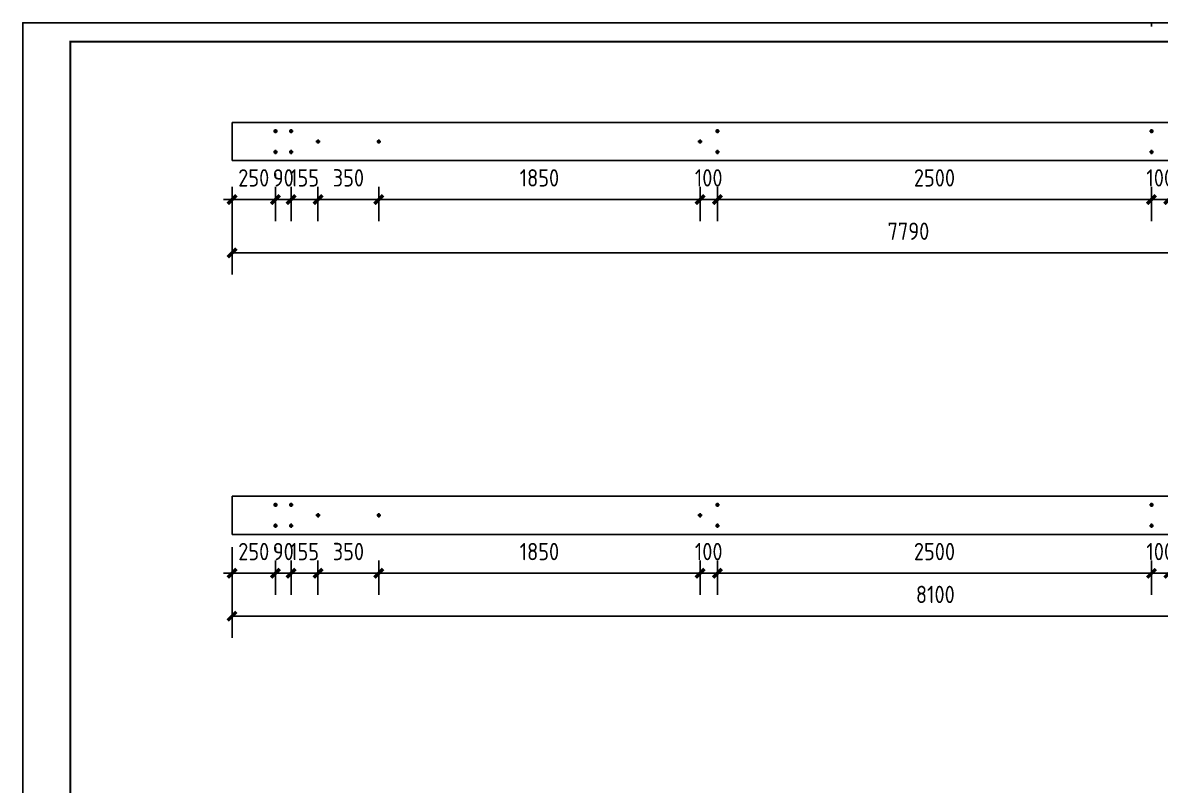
# Model space of a CAD drawing. Extents: x 21710 to 47713, y 97572 to 115964.
# Drawn here: x 21710 to 34810, y 107178 to 115964 of the extents above; entities that cross this region are included whole.
import ezdxf
from ezdxf.enums import TextEntityAlignment as Align

# ---------------------------------------------------------------- set-up
doc = ezdxf.new("R2010")
doc.units = 0
doc.header["$LTSCALE"] = 1000
doc.header["$MEASUREMENT"] = 0
doc.layers.add('PUB_TITLE', color=4, linetype='Continuous')
doc.styles.get("Standard").update_dxf_attribs({"font": 'gbenor.shx', "bigfont": 'gbcbig.shx'})
doc.dimstyles.get("Standard").update_dxf_attribs({"dimscale": 100, "dimtxt": 3.5, "dimasz": 1, "dimexe": 2.5, "dimexo": 3, "dimgap": 1.5, "dimtad": 1, "dimdec": 0, "dimzin": 0, "dimdsep": 46, "dimtxsty": 'Standard', "dimblk": 'ARCHTICK', "dimcen": 0.09, "dimadec": 0, "dimazin": 0, "dimtfac": 1, "dimtdec": 0, "dimtix": 1, "dimtmove": 2, "dimatfit": 3, "dimfxl": 1, "dimtolj": 1, "dimtzin": 0, "dimarcsym": 0})

# ---------------------------------------------------------------- blocks, each defined once
blk = doc.blocks.new('$titleblk$00000167')
blk.add_line((-594.5, 839), (-594.5, 841))
blk.add_lwpolyline([(-1189, 0), (0, 0), (0, 841), (-1189, 841)], close=True)
at = {"const_width": 1}
blk.add_lwpolyline([(-1164, 10), (-10, 10), (-10, 831), (-1164, 831)], close=True, dxfattribs=at)
at = {"flags": 4}
for tag, p in [('(扩展图名)', (-62.12, 184.1)), ('图名', (-62.12, 180.13)), ('日期', (-62.12, 172.03)), ('图号', (-62.12, 163.99)), ('比例', (-62.12, 156)), ('子项', (-59.56, 82.07)), ('工程名称', (-59.24, 70.19)), ('设计号', (-36.91, 28.62))]:
    blk.add_attdef(tag, text='', height=3.5, dxfattribs=at).set_placement(p, align=Align.CENTER)
for tag, p in [('设计人', (-64.84, 148.13)), ('负责人', (-64.71, 140.27)), ('主持人', (-64.73, 132.26)), ('校对人', (-64.28, 124.4)), ('审核人', (-63.96, 116.15)), ('审定人', (-64.16, 107.95)), ('所长', (-64.16, 99.76))]:
    blk.add_attdef(tag, p, '', height=3.5)
blk = doc.blocks.new('_ArchTick')
at = {"color": 0, "linetype": 'ByBlock', "const_width": 0.4}
blk.add_lwpolyline([(-0.5, -0.5), (0.5, 0.5)], dxfattribs=at)
blk = doc.blocks.new('*D325')
at = {"color": 0, "lineweight": -2}
for p, q in [((24120, 114075), (24120, 113677)), ((24620, 114075), (24620, 113677)), ((24120, 113927), (24020, 113927)), ((24120, 113927), (24620, 113927)), ((24620, 113927), (24720, 113927))]:
    blk.add_line(p, q, dxfattribs=at)
at = {"layer": 'Defpoints', "color": 0}
for p in [(24120, 114375), (24620, 114375), (24620, 113927)]:
    blk.add_point(p, dxfattribs=at)
at = {"color": 0, "lineweight": -2, "xscale": 100, "yscale": 100, "zscale": 100}
blk.add_blockref('_ArchTick', (24120, 113927), dxfattribs=at)
at = {"color": 0, "lineweight": -2, "xscale": 100, "yscale": 100, "zscale": 100, "rotation": 180}
blk.add_blockref('_ArchTick', (24620, 113927), dxfattribs=at)
at = {"color": 0, "insert": (24370, 114177), "char_height": 200, "attachment_point": 5}
blk.add_mtext('\\A1;250', dxfattribs=at)
blk = doc.blocks.new('*D326')
at = {"color": 0, "lineweight": -2}
for p, q in [((24620, 114227), (24620, 114177)), ((24800, 114075), (24800, 113677)), ((24620, 113927), (24520, 113927)), ((24620, 113927), (24800, 113927)), ((24800, 113927), (24900, 113927))]:
    blk.add_line(p, q, dxfattribs=at)
at = {"layer": 'Defpoints', "color": 0}
for p in [(24800, 114375), (24620, 113927), (24800, 113927)]:
    blk.add_point(p, dxfattribs=at)
at = {"color": 0, "lineweight": -2, "xscale": 100, "yscale": 100, "zscale": 100}
blk.add_blockref('_ArchTick', (24620, 113927), dxfattribs=at)
at = {"color": 0, "lineweight": -2, "xscale": 100, "yscale": 100, "zscale": 100, "rotation": 180}
blk.add_blockref('_ArchTick', (24800, 113927), dxfattribs=at)
at = {"color": 0, "insert": (24710, 114177), "char_height": 200, "attachment_point": 5}
blk.add_mtext('\\A1;90', dxfattribs=at)
blk = doc.blocks.new('*D327')
at = {"color": 0, "lineweight": -2}
for p, q in [((24800, 114075), (24800, 113677)), ((25110, 114075), (25110, 113677)), ((24800, 113927), (24700, 113927)), ((24800, 113927), (25110, 113927)), ((25110, 113927), (25210, 113927))]:
    blk.add_line(p, q, dxfattribs=at)
at = {"layer": 'Defpoints', "color": 0}
for p in [(24800, 114375), (25110, 114375), (25110, 113927)]:
    blk.add_point(p, dxfattribs=at)
at = {"color": 0, "lineweight": -2, "xscale": 100, "yscale": 100, "zscale": 100}
blk.add_blockref('_ArchTick', (24800, 113927), dxfattribs=at)
at = {"color": 0, "lineweight": -2, "xscale": 100, "yscale": 100, "zscale": 100, "rotation": 180}
blk.add_blockref('_ArchTick', (25110, 113927), dxfattribs=at)
at = {"color": 0, "insert": (24955, 114177), "char_height": 200, "attachment_point": 5}
blk.add_mtext('\\A1;155', dxfattribs=at)
blk = doc.blocks.new('*D328')
at = {"color": 0, "lineweight": -2}
for p, q in [((25110, 114075), (25110, 113677)), ((25810, 114075), (25810, 113677)), ((25110, 113927), (25810, 113927))]:
    blk.add_line(p, q, dxfattribs=at)
at = {"layer": 'Defpoints', "color": 0}
for p in [(25110, 114375), (25810, 114375), (25810, 113927)]:
    blk.add_point(p, dxfattribs=at)
at = {"color": 0, "lineweight": -2, "xscale": 100, "yscale": 100, "zscale": 100, "rotation": 180}
blk.add_blockref('_ArchTick', (25110, 113927), dxfattribs=at)
at = {"color": 0, "lineweight": -2, "xscale": 100, "yscale": 100, "zscale": 100}
blk.add_blockref('_ArchTick', (25810, 113927), dxfattribs=at)
at = {"color": 0, "insert": (25460, 114177), "char_height": 200, "attachment_point": 5}
blk.add_mtext('\\A1;350', dxfattribs=at)
blk = doc.blocks.new('*D329')
at = {"color": 0, "lineweight": -2}
for p, q in [((25810, 114075), (25810, 113677)), ((29510, 114075), (29510, 113677)), ((25810, 113927), (29510, 113927))]:
    blk.add_line(p, q, dxfattribs=at)
at = {"layer": 'Defpoints', "color": 0}
for p in [(25810, 114375), (29510, 114375), (29510, 113927)]:
    blk.add_point(p, dxfattribs=at)
at = {"color": 0, "lineweight": -2, "xscale": 100, "yscale": 100, "zscale": 100, "rotation": 180}
blk.add_blockref('_ArchTick', (25810, 113927), dxfattribs=at)
at = {"color": 0, "lineweight": -2, "xscale": 100, "yscale": 100, "zscale": 100}
blk.add_blockref('_ArchTick', (29510, 113927), dxfattribs=at)
at = {"color": 0, "insert": (27660, 114177), "char_height": 200, "attachment_point": 5}
blk.add_mtext('\\A1;1850', dxfattribs=at)
blk = doc.blocks.new('*D330')
at = {"color": 0, "lineweight": -2}
for p, q in [((29510, 114075), (29510, 113677)), ((29710, 114075), (29710, 113677)), ((29510, 113927), (29410, 113927)), ((29510, 113927), (29710, 113927)), ((29710, 113927), (29810, 113927))]:
    blk.add_line(p, q, dxfattribs=at)
at = {"layer": 'Defpoints', "color": 0}
for p in [(29510, 114375), (29710, 114375), (29710, 113927)]:
    blk.add_point(p, dxfattribs=at)
at = {"color": 0, "lineweight": -2, "xscale": 100, "yscale": 100, "zscale": 100}
blk.add_blockref('_ArchTick', (29510, 113927), dxfattribs=at)
at = {"color": 0, "lineweight": -2, "xscale": 100, "yscale": 100, "zscale": 100, "rotation": 180}
blk.add_blockref('_ArchTick', (29710, 113927), dxfattribs=at)
at = {"color": 0, "insert": (29610, 114177), "char_height": 200, "attachment_point": 5}
blk.add_mtext('\\A1;100', dxfattribs=at)
blk = doc.blocks.new('*D331')
at = {"color": 0, "lineweight": -2}
for p, q in [((29710, 114075), (29710, 113677)), ((34710, 114075), (34710, 113677)), ((29710, 113927), (34710, 113927))]:
    blk.add_line(p, q, dxfattribs=at)
at = {"layer": 'Defpoints', "color": 0}
for p in [(29710, 114375), (34710, 114375), (34710, 113927)]:
    blk.add_point(p, dxfattribs=at)
at = {"color": 0, "lineweight": -2, "xscale": 100, "yscale": 100, "zscale": 100, "rotation": 180}
blk.add_blockref('_ArchTick', (29710, 113927), dxfattribs=at)
at = {"color": 0, "lineweight": -2, "xscale": 100, "yscale": 100, "zscale": 100}
blk.add_blockref('_ArchTick', (34710, 113927), dxfattribs=at)
at = {"color": 0, "insert": (32210, 114177), "char_height": 200, "attachment_point": 5}
blk.add_mtext('\\A1;2500', dxfattribs=at)
blk = doc.blocks.new('*D332')
at = {"color": 0, "lineweight": -2}
for p, q in [((34710, 114075), (34710, 113677)), ((34910, 114075), (34910, 113677)), ((34710, 113927), (34610, 113927)), ((34710, 113927), (34910, 113927)), ((34910, 113927), (35010, 113927))]:
    blk.add_line(p, q, dxfattribs=at)
at = {"layer": 'Defpoints', "color": 0}
for p in [(34710, 114375), (34910, 114375), (34910, 113927)]:
    blk.add_point(p, dxfattribs=at)
at = {"color": 0, "lineweight": -2, "xscale": 100, "yscale": 100, "zscale": 100}
blk.add_blockref('_ArchTick', (34710, 113927), dxfattribs=at)
at = {"color": 0, "lineweight": -2, "xscale": 100, "yscale": 100, "zscale": 100, "rotation": 180}
blk.add_blockref('_ArchTick', (34910, 113927), dxfattribs=at)
at = {"color": 0, "insert": (34810, 114177), "char_height": 200, "attachment_point": 5}
blk.add_mtext('\\A1;100', dxfattribs=at)
blk = doc.blocks.new('*D401')
at = {"color": 0, "lineweight": -2}
for p, q in [((24120, 114075), (24120, 113062)), ((39700, 114075), (39700, 113062)), ((24120, 113312), (39700, 113312))]:
    blk.add_line(p, q, dxfattribs=at)
at = {"layer": 'Defpoints', "color": 0}
for p in [(24120, 114375), (39700, 114375), (39700, 113312)]:
    blk.add_point(p, dxfattribs=at)
at = {"color": 0, "lineweight": -2, "xscale": 100, "yscale": 100, "zscale": 100, "rotation": 180}
blk.add_blockref('_ArchTick', (24120, 113312), dxfattribs=at)
at = {"color": 0, "lineweight": -2, "xscale": 100, "yscale": 100, "zscale": 100}
blk.add_blockref('_ArchTick', (39700, 113312), dxfattribs=at)
at = {"color": 0, "insert": (31910, 113562), "char_height": 200, "attachment_point": 5}
blk.add_mtext('\\A1;7790', dxfattribs=at)
blk = doc.blocks.new('*D407')
at = {"color": 0, "lineweight": -2}
for p, q in [((24120, 109769), (24120, 109371)), ((24620, 109769), (24620, 109371)), ((24120, 109621), (24020, 109621)), ((24120, 109621), (24620, 109621)), ((24620, 109621), (24720, 109621))]:
    blk.add_line(p, q, dxfattribs=at)
at = {"layer": 'Defpoints', "color": 0}
for p in [(24120, 110069), (24620, 110069), (24620, 109621)]:
    blk.add_point(p, dxfattribs=at)
at = {"color": 0, "lineweight": -2, "xscale": 100, "yscale": 100, "zscale": 100}
blk.add_blockref('_ArchTick', (24120, 109621), dxfattribs=at)
at = {"color": 0, "lineweight": -2, "xscale": 100, "yscale": 100, "zscale": 100, "rotation": 180}
blk.add_blockref('_ArchTick', (24620, 109621), dxfattribs=at)
at = {"color": 0, "insert": (24370, 109871), "char_height": 200, "attachment_point": 5}
blk.add_mtext('\\A1;250', dxfattribs=at)
blk = doc.blocks.new('*D408')
at = {"color": 0, "lineweight": -2}
for p, q in [((24620, 109921), (24620, 109871)), ((24800, 109769), (24800, 109371)), ((24620, 109621), (24520, 109621)), ((24620, 109621), (24800, 109621)), ((24800, 109621), (24900, 109621))]:
    blk.add_line(p, q, dxfattribs=at)
at = {"layer": 'Defpoints', "color": 0}
for p in [(24800, 110069), (24620, 109621), (24800, 109621)]:
    blk.add_point(p, dxfattribs=at)
at = {"color": 0, "lineweight": -2, "xscale": 100, "yscale": 100, "zscale": 100}
blk.add_blockref('_ArchTick', (24620, 109621), dxfattribs=at)
at = {"color": 0, "lineweight": -2, "xscale": 100, "yscale": 100, "zscale": 100, "rotation": 180}
blk.add_blockref('_ArchTick', (24800, 109621), dxfattribs=at)
at = {"color": 0, "insert": (24710, 109871), "char_height": 200, "attachment_point": 5}
blk.add_mtext('\\A1;90', dxfattribs=at)
blk = doc.blocks.new('*D409')
at = {"color": 0, "lineweight": -2}
for p, q in [((24800, 109769), (24800, 109371)), ((25110, 109769), (25110, 109371)), ((24800, 109621), (24700, 109621)), ((24800, 109621), (25110, 109621)), ((25110, 109621), (25210, 109621))]:
    blk.add_line(p, q, dxfattribs=at)
at = {"layer": 'Defpoints', "color": 0}
for p in [(24800, 110069), (25110, 110069), (25110, 109621)]:
    blk.add_point(p, dxfattribs=at)
at = {"color": 0, "lineweight": -2, "xscale": 100, "yscale": 100, "zscale": 100}
blk.add_blockref('_ArchTick', (24800, 109621), dxfattribs=at)
at = {"color": 0, "lineweight": -2, "xscale": 100, "yscale": 100, "zscale": 100, "rotation": 180}
blk.add_blockref('_ArchTick', (25110, 109621), dxfattribs=at)
at = {"color": 0, "insert": (24955, 109871), "char_height": 200, "attachment_point": 5}
blk.add_mtext('\\A1;155', dxfattribs=at)
blk = doc.blocks.new('*D410')
at = {"color": 0, "lineweight": -2}
for p, q in [((25110, 109769), (25110, 109371)), ((25810, 109769), (25810, 109371)), ((25110, 109621), (25810, 109621))]:
    blk.add_line(p, q, dxfattribs=at)
at = {"layer": 'Defpoints', "color": 0}
for p in [(25110, 110069), (25810, 110069), (25810, 109621)]:
    blk.add_point(p, dxfattribs=at)
at = {"color": 0, "lineweight": -2, "xscale": 100, "yscale": 100, "zscale": 100, "rotation": 180}
blk.add_blockref('_ArchTick', (25110, 109621), dxfattribs=at)
at = {"color": 0, "lineweight": -2, "xscale": 100, "yscale": 100, "zscale": 100}
blk.add_blockref('_ArchTick', (25810, 109621), dxfattribs=at)
at = {"color": 0, "insert": (25460, 109871), "char_height": 200, "attachment_point": 5}
blk.add_mtext('\\A1;350', dxfattribs=at)
blk = doc.blocks.new('*D404')
at = {"color": 0, "lineweight": -2}
for p, q in [((25810, 109769), (25810, 109371)), ((29510, 109769), (29510, 109371)), ((25810, 109621), (29510, 109621))]:
    blk.add_line(p, q, dxfattribs=at)
at = {"layer": 'Defpoints', "color": 0}
for p in [(25810, 110069), (29510, 110069), (29510, 109621)]:
    blk.add_point(p, dxfattribs=at)
at = {"color": 0, "lineweight": -2, "xscale": 100, "yscale": 100, "zscale": 100, "rotation": 180}
blk.add_blockref('_ArchTick', (25810, 109621), dxfattribs=at)
at = {"color": 0, "lineweight": -2, "xscale": 100, "yscale": 100, "zscale": 100}
blk.add_blockref('_ArchTick', (29510, 109621), dxfattribs=at)
at = {"color": 0, "insert": (27660, 109871), "char_height": 200, "attachment_point": 5}
blk.add_mtext('\\A1;1850', dxfattribs=at)
blk = doc.blocks.new('*D411')
at = {"color": 0, "lineweight": -2}
for p, q in [((29510, 109769), (29510, 109371)), ((29710, 109769), (29710, 109371)), ((29510, 109621), (29410, 109621)), ((29510, 109621), (29710, 109621)), ((29710, 109621), (29810, 109621))]:
    blk.add_line(p, q, dxfattribs=at)
at = {"layer": 'Defpoints', "color": 0}
for p in [(29510, 110069), (29710, 110069), (29710, 109621)]:
    blk.add_point(p, dxfattribs=at)
at = {"color": 0, "lineweight": -2, "xscale": 100, "yscale": 100, "zscale": 100}
blk.add_blockref('_ArchTick', (29510, 109621), dxfattribs=at)
at = {"color": 0, "lineweight": -2, "xscale": 100, "yscale": 100, "zscale": 100, "rotation": 180}
blk.add_blockref('_ArchTick', (29710, 109621), dxfattribs=at)
at = {"color": 0, "insert": (29610, 109871), "char_height": 200, "attachment_point": 5}
blk.add_mtext('\\A1;100', dxfattribs=at)
blk = doc.blocks.new('*D412')
at = {"color": 0, "lineweight": -2}
for p, q in [((29710, 109769), (29710, 109371)), ((34710, 109769), (34710, 109371)), ((29710, 109621), (34710, 109621))]:
    blk.add_line(p, q, dxfattribs=at)
at = {"layer": 'Defpoints', "color": 0}
for p in [(29710, 110069), (34710, 110069), (34710, 109621)]:
    blk.add_point(p, dxfattribs=at)
at = {"color": 0, "lineweight": -2, "xscale": 100, "yscale": 100, "zscale": 100, "rotation": 180}
blk.add_blockref('_ArchTick', (29710, 109621), dxfattribs=at)
at = {"color": 0, "lineweight": -2, "xscale": 100, "yscale": 100, "zscale": 100}
blk.add_blockref('_ArchTick', (34710, 109621), dxfattribs=at)
at = {"color": 0, "insert": (32210, 109871), "char_height": 200, "attachment_point": 5}
blk.add_mtext('\\A1;2500', dxfattribs=at)
blk = doc.blocks.new('*D413')
at = {"color": 0, "lineweight": -2}
for p, q in [((34710, 109769), (34710, 109371)), ((34910, 109769), (34910, 109371)), ((34710, 109621), (34610, 109621)), ((34710, 109621), (34910, 109621)), ((34910, 109621), (35010, 109621))]:
    blk.add_line(p, q, dxfattribs=at)
at = {"layer": 'Defpoints', "color": 0}
for p in [(34710, 110069), (34910, 110069), (34910, 109621)]:
    blk.add_point(p, dxfattribs=at)
at = {"color": 0, "lineweight": -2, "xscale": 100, "yscale": 100, "zscale": 100}
blk.add_blockref('_ArchTick', (34710, 109621), dxfattribs=at)
at = {"color": 0, "lineweight": -2, "xscale": 100, "yscale": 100, "zscale": 100, "rotation": 180}
blk.add_blockref('_ArchTick', (34910, 109621), dxfattribs=at)
at = {"color": 0, "insert": (34810, 109871), "char_height": 200, "attachment_point": 5}
blk.add_mtext('\\A1;100', dxfattribs=at)
blk = doc.blocks.new('*D424')
at = {"color": 0, "lineweight": -2}
for p, q in [((24120, 109923), (24120, 108877)), ((40320, 109989), (40320, 108877)), ((24120, 109127), (40320, 109127))]:
    blk.add_line(p, q, dxfattribs=at)
at = {"layer": 'Defpoints', "color": 0}
for p in [(24120, 110223), (40320, 110289), (40320, 109127)]:
    blk.add_point(p, dxfattribs=at)
at = {"color": 0, "lineweight": -2, "xscale": 100, "yscale": 100, "zscale": 100, "rotation": 180}
blk.add_blockref('_ArchTick', (24120, 109127), dxfattribs=at)
at = {"color": 0, "lineweight": -2, "xscale": 100, "yscale": 100, "zscale": 100}
blk.add_blockref('_ArchTick', (40320, 109127), dxfattribs=at)
at = {"color": 0, "insert": (32220, 109377), "char_height": 200, "attachment_point": 5}
blk.add_mtext('\\A1;8100', dxfattribs=at)

msp = doc.modelspace()

# ---------------------------------------------------------------- hatches: boundary and pattern name
h = msp.add_hatch()
h.set_pattern_fill('ANSI31', color=256, scale=0.5, style=0)
h.set_pattern_definition([(45, (0, 240), (-0.5612660076, 0.5612660076), [])])
h.paths.add_polyline_path([(24620.4, 114729.2, 0.4142136), (24606.4, 114715.2), (24620.4, 114715.2)])
h.paths.add_polyline_path([(24620.4, 114715.2), (24606.4, 114715.2, 0.4142136), (24620.4, 114701.2)])
h.paths.add_polyline_path([(24634.4, 114715.2), (24620.4, 114715.2), (24620.4, 114701.2, 0.4142136)])
h.paths.add_polyline_path([(24620.4, 114729.2), (24620.4, 114715.2), (24634.4, 114715.2, 0.4142136)])
h = msp.add_hatch()
h.set_pattern_fill('ANSI31', color=256, scale=0.5, style=0)
h.set_pattern_definition([(45, (180, 240), (-0.5612660076, 0.5612660076), [])])
h.paths.add_polyline_path([(24800.4, 114729.2, 0.4142136), (24786.4, 114715.2), (24800.4, 114715.2)])
h.paths.add_polyline_path([(24800.4, 114715.2), (24786.4, 114715.2, 0.4142136), (24800.4, 114701.2)])
h.paths.add_polyline_path([(24814.4, 114715.2), (24800.4, 114715.2), (24800.4, 114701.2, 0.4142136)])
h.paths.add_polyline_path([(24800.4, 114729.2), (24800.4, 114715.2), (24814.4, 114715.2, 0.4142136)])
h = msp.add_hatch()
h.set_pattern_fill('ANSI31', color=256, scale=0.5, style=0)
h.set_pattern_definition([(45, (5090, 240), (-0.5612660076, 0.5612660076), [])])
h.paths.add_polyline_path([(29710.4, 114729.2, 0.4142136), (29696.4, 114715.2), (29710.4, 114715.2)])
h.paths.add_polyline_path([(29710.4, 114715.2), (29696.4, 114715.2, 0.4142136), (29710.4, 114701.2)])
h.paths.add_polyline_path([(29724.4, 114715.2), (29710.4, 114715.2), (29710.4, 114701.2, 0.4142136)])
h.paths.add_polyline_path([(29710.4, 114729.2), (29710.4, 114715.2), (29724.4, 114715.2, 0.4142136)])
h = msp.add_hatch()
h.set_pattern_fill('ANSI31', color=256, scale=0.5, style=0)
h.set_pattern_definition([(45, (10090, 240), (-0.5612660076, 0.5612660076), [])])
h.paths.add_polyline_path([(34710.4, 114729.2, 0.4142136), (34696.4, 114715.2), (34710.4, 114715.2)])
h.paths.add_polyline_path([(34710.4, 114715.2), (34696.4, 114715.2, 0.4142136), (34710.4, 114701.2)])
h.paths.add_polyline_path([(34724.4, 114715.2), (34710.4, 114715.2), (34710.4, 114701.2, 0.4142136)])
h.paths.add_polyline_path([(34710.4, 114729.2), (34710.4, 114715.2), (34724.4, 114715.2, 0.4142136)])
h = msp.add_hatch()
h.set_pattern_fill('ANSI31', color=256, scale=0.5, style=0)
h.set_pattern_definition([(45, (490, 120), (-0.5612660076, 0.5612660076), [])])
h.paths.add_polyline_path([(25110.4, 114609.2, 0.4142136), (25096.4, 114595.2), (25110.4, 114595.2)])
h.paths.add_polyline_path([(25110.4, 114595.2), (25096.4, 114595.2, 0.4142136), (25110.4, 114581.2)])
h.paths.add_polyline_path([(25124.4, 114595.2), (25110.4, 114595.2), (25110.4, 114581.2, 0.4142136)])
h.paths.add_polyline_path([(25110.4, 114609.2), (25110.4, 114595.2), (25124.4, 114595.2, 0.4142136)])
h = msp.add_hatch()
h.set_pattern_fill('ANSI31', color=256, scale=0.5, style=0)
h.set_pattern_definition([(45, (1190, 120), (-0.5612660076, 0.5612660076), [])])
h.paths.add_polyline_path([(25810.4, 114609.2, 0.4142136), (25796.4, 114595.2), (25810.4, 114595.2)])
h.paths.add_polyline_path([(25810.4, 114595.2), (25796.4, 114595.2, 0.4142136), (25810.4, 114581.2)])
h.paths.add_polyline_path([(25824.4, 114595.2), (25810.4, 114595.2), (25810.4, 114581.2, 0.4142136)])
h.paths.add_polyline_path([(25810.4, 114609.2), (25810.4, 114595.2), (25824.4, 114595.2, 0.4142136)])
h = msp.add_hatch()
h.set_pattern_fill('ANSI31', color=256, scale=0.5, style=0)
h.set_pattern_definition([(45, (4890, 120), (-0.5612660076, 0.5612660076), [])])
h.paths.add_polyline_path([(29510.4, 114609.2, 0.4142136), (29496.4, 114595.2), (29510.4, 114595.2)])
h.paths.add_polyline_path([(29510.4, 114595.2), (29496.4, 114595.2, 0.4142136), (29510.4, 114581.2)])
h.paths.add_polyline_path([(29524.4, 114595.2), (29510.4, 114595.2), (29510.4, 114581.2, 0.4142136)])
h.paths.add_polyline_path([(29510.4, 114609.2), (29510.4, 114595.2), (29524.4, 114595.2, 0.4142136)])
h = msp.add_hatch()
h.set_pattern_fill('ANSI31', color=256, scale=0.5, style=0)
h.set_pattern_definition([(45, (0, 0), (-0.5612660076, 0.5612660076), [])])
h.paths.add_polyline_path([(24620.4, 114489.2, 0.4142136), (24606.4, 114475.2), (24620.4, 114475.2)])
h.paths.add_polyline_path([(24620.4, 114475.2), (24606.4, 114475.2, 0.4142136), (24620.4, 114461.2)])
h.paths.add_polyline_path([(24634.4, 114475.2), (24620.4, 114475.2), (24620.4, 114461.2, 0.4142136)])
h.paths.add_polyline_path([(24620.4, 114489.2), (24620.4, 114475.2), (24634.4, 114475.2, 0.4142136)])
h = msp.add_hatch()
h.set_pattern_fill('ANSI31', color=256, scale=0.5, style=0)
h.set_pattern_definition([(45, (180, 0), (-0.5612660076, 0.5612660076), [])])
h.paths.add_polyline_path([(24800.4, 114489.2, 0.4142136), (24786.4, 114475.2), (24800.4, 114475.2)])
h.paths.add_polyline_path([(24800.4, 114475.2), (24786.4, 114475.2, 0.4142136), (24800.4, 114461.2)])
h.paths.add_polyline_path([(24814.4, 114475.2), (24800.4, 114475.2), (24800.4, 114461.2, 0.4142136)])
h.paths.add_polyline_path([(24800.4, 114489.2), (24800.4, 114475.2), (24814.4, 114475.2, 0.4142136)])
h = msp.add_hatch()
h.set_pattern_fill('ANSI31', color=256, scale=0.5, style=0)
h.set_pattern_definition([(45, (5090, 0), (-0.5612660076, 0.5612660076), [])])
h.paths.add_polyline_path([(29710.4, 114489.2, 0.4142136), (29696.4, 114475.2), (29710.4, 114475.2)])
h.paths.add_polyline_path([(29710.4, 114475.2), (29696.4, 114475.2, 0.4142136), (29710.4, 114461.2)])
h.paths.add_polyline_path([(29724.4, 114475.2), (29710.4, 114475.2), (29710.4, 114461.2, 0.4142136)])
h.paths.add_polyline_path([(29710.4, 114489.2), (29710.4, 114475.2), (29724.4, 114475.2, 0.4142136)])
h = msp.add_hatch()
h.set_pattern_fill('ANSI31', color=256, scale=0.5, style=0)
h.set_pattern_definition([(45, (10090, 0), (-0.5612660076, 0.5612660076), [])])
h.paths.add_polyline_path([(34710.4, 114489.2, 0.4142136), (34696.4, 114475.2), (34710.4, 114475.2)])
h.paths.add_polyline_path([(34710.4, 114475.2), (34696.4, 114475.2, 0.4142136), (34710.4, 114461.2)])
h.paths.add_polyline_path([(34724.4, 114475.2), (34710.4, 114475.2), (34710.4, 114461.2, 0.4142136)])
h.paths.add_polyline_path([(34710.4, 114489.2), (34710.4, 114475.2), (34724.4, 114475.2, 0.4142136)])
h = msp.add_hatch()
h.set_pattern_fill('ANSI31', color=256, scale=0.5, style=0)
h.set_pattern_definition([(45, (0, -4066.0317), (-0.5612660076, 0.5612660076), [])])
h.paths.add_polyline_path([(24620.4, 110423.2, 0.4142136), (24606.4, 110409.2), (24620.4, 110409.2)])
h.paths.add_polyline_path([(24620.4, 110409.2), (24606.4, 110409.2, 0.4142136), (24620.4, 110395.2)])
h.paths.add_polyline_path([(24634.4, 110409.2), (24620.4, 110409.2), (24620.4, 110395.2, 0.4142136)])
h.paths.add_polyline_path([(24620.4, 110423.2), (24620.4, 110409.2), (24634.4, 110409.2, 0.4142136)])
h = msp.add_hatch()
h.set_pattern_fill('ANSI31', color=256, scale=0.5, style=0)
h.set_pattern_definition([(45, (180, -4066.0317), (-0.5612660076, 0.5612660076), [])])
h.paths.add_polyline_path([(24800.4, 110423.2, 0.4142136), (24786.4, 110409.2), (24800.4, 110409.2)])
h.paths.add_polyline_path([(24800.4, 110409.2), (24786.4, 110409.2, 0.4142136), (24800.4, 110395.2)])
h.paths.add_polyline_path([(24814.4, 110409.2), (24800.4, 110409.2), (24800.4, 110395.2, 0.4142136)])
h.paths.add_polyline_path([(24800.4, 110423.2), (24800.4, 110409.2), (24814.4, 110409.2, 0.4142136)])
h = msp.add_hatch()
h.set_pattern_fill('ANSI31', color=256, scale=0.5, style=0)
h.set_pattern_definition([(45, (5090, -4066.0317), (-0.5612660076, 0.5612660076), [])])
h.paths.add_polyline_path([(29710.4, 110423.2, 0.4142136), (29696.4, 110409.2), (29710.4, 110409.2)])
h.paths.add_polyline_path([(29710.4, 110409.2), (29696.4, 110409.2, 0.4142136), (29710.4, 110395.2)])
h.paths.add_polyline_path([(29724.4, 110409.2), (29710.4, 110409.2), (29710.4, 110395.2, 0.4142136)])
h.paths.add_polyline_path([(29710.4, 110423.2), (29710.4, 110409.2), (29724.4, 110409.2, 0.4142136)])
h = msp.add_hatch()
h.set_pattern_fill('ANSI31', color=256, scale=0.5, style=0)
h.set_pattern_definition([(45, (10090, -4066.0317), (-0.5612660076, 0.5612660076), [])])
h.paths.add_polyline_path([(34710.4, 110423.2, 0.4142136), (34696.4, 110409.2), (34710.4, 110409.2)])
h.paths.add_polyline_path([(34710.4, 110409.2), (34696.4, 110409.2, 0.4142136), (34710.4, 110395.2)])
h.paths.add_polyline_path([(34724.4, 110409.2), (34710.4, 110409.2), (34710.4, 110395.2, 0.4142136)])
h.paths.add_polyline_path([(34710.4, 110423.2), (34710.4, 110409.2), (34724.4, 110409.2, 0.4142136)])
h = msp.add_hatch()
h.set_pattern_fill('ANSI31', color=256, scale=0.5, style=0)
h.set_pattern_definition([(45, (0, -4306.0317), (-0.5612660076, 0.5612660076), [])])
h.paths.add_polyline_path([(24620.4, 110183.2, 0.4142136), (24606.4, 110169.2), (24620.4, 110169.2)])
h.paths.add_polyline_path([(24620.4, 110169.2), (24606.4, 110169.2, 0.4142136), (24620.4, 110155.2)])
h.paths.add_polyline_path([(24634.4, 110169.2), (24620.4, 110169.2), (24620.4, 110155.2, 0.4142136)])
h.paths.add_polyline_path([(24620.4, 110183.2), (24620.4, 110169.2), (24634.4, 110169.2, 0.4142136)])
h = msp.add_hatch()
h.set_pattern_fill('ANSI31', color=256, scale=0.5, style=0)
h.set_pattern_definition([(45, (180, -4306.0317), (-0.5612660076, 0.5612660076), [])])
h.paths.add_polyline_path([(24800.4, 110183.2, 0.4142136), (24786.4, 110169.2), (24800.4, 110169.2)])
h.paths.add_polyline_path([(24800.4, 110169.2), (24786.4, 110169.2, 0.4142136), (24800.4, 110155.2)])
h.paths.add_polyline_path([(24814.4, 110169.2), (24800.4, 110169.2), (24800.4, 110155.2, 0.4142136)])
h.paths.add_polyline_path([(24800.4, 110183.2), (24800.4, 110169.2), (24814.4, 110169.2, 0.4142136)])
h = msp.add_hatch()
h.set_pattern_fill('ANSI31', color=256, scale=0.5, style=0)
h.set_pattern_definition([(45, (490, -4186.0317), (-0.5612660076, 0.5612660076), [])])
h.paths.add_polyline_path([(25110.4, 110303.2, 0.4142136), (25096.4, 110289.2), (25110.4, 110289.2)])
h.paths.add_polyline_path([(25110.4, 110289.2), (25096.4, 110289.2, 0.4142136), (25110.4, 110275.2)])
h.paths.add_polyline_path([(25124.4, 110289.2), (25110.4, 110289.2), (25110.4, 110275.2, 0.4142136)])
h.paths.add_polyline_path([(25110.4, 110303.2), (25110.4, 110289.2), (25124.4, 110289.2, 0.4142136)])
h = msp.add_hatch()
h.set_pattern_fill('ANSI31', color=256, scale=0.5, style=0)
h.set_pattern_definition([(45, (1190, -4186.0317), (-0.5612660076, 0.5612660076), [])])
h.paths.add_polyline_path([(25810.4, 110303.2, 0.4142136), (25796.4, 110289.2), (25810.4, 110289.2)])
h.paths.add_polyline_path([(25810.4, 110289.2), (25796.4, 110289.2, 0.4142136), (25810.4, 110275.2)])
h.paths.add_polyline_path([(25824.4, 110289.2), (25810.4, 110289.2), (25810.4, 110275.2, 0.4142136)])
h.paths.add_polyline_path([(25810.4, 110303.2), (25810.4, 110289.2), (25824.4, 110289.2, 0.4142136)])
h = msp.add_hatch()
h.set_pattern_fill('ANSI31', color=256, scale=0.5, style=0)
h.set_pattern_definition([(45, (4890, -4186.0317), (-0.5612660076, 0.5612660076), [])])
h.paths.add_polyline_path([(29510.4, 110303.2, 0.4142136), (29496.4, 110289.2), (29510.4, 110289.2)])
h.paths.add_polyline_path([(29510.4, 110289.2), (29496.4, 110289.2, 0.4142136), (29510.4, 110275.2)])
h.paths.add_polyline_path([(29524.4, 110289.2), (29510.4, 110289.2), (29510.4, 110275.2, 0.4142136)])
h.paths.add_polyline_path([(29510.4, 110303.2), (29510.4, 110289.2), (29524.4, 110289.2, 0.4142136)])
h = msp.add_hatch()
h.set_pattern_fill('ANSI31', color=256, scale=0.5, style=0)
h.set_pattern_definition([(45, (5090, -4306.0317), (-0.5612660076, 0.5612660076), [])])
h.paths.add_polyline_path([(29710.4, 110183.2, 0.4142136), (29696.4, 110169.2), (29710.4, 110169.2)])
h.paths.add_polyline_path([(29710.4, 110169.2), (29696.4, 110169.2, 0.4142136), (29710.4, 110155.2)])
h.paths.add_polyline_path([(29724.4, 110169.2), (29710.4, 110169.2), (29710.4, 110155.2, 0.4142136)])
h.paths.add_polyline_path([(29710.4, 110183.2), (29710.4, 110169.2), (29724.4, 110169.2, 0.4142136)])
h = msp.add_hatch()
h.set_pattern_fill('ANSI31', color=256, scale=0.5, style=0)
h.set_pattern_definition([(45, (10090, -4306.0317), (-0.5612660076, 0.5612660076), [])])
h.paths.add_polyline_path([(34710.4, 110183.2, 0.4142136), (34696.4, 110169.2), (34710.4, 110169.2)])
h.paths.add_polyline_path([(34710.4, 110169.2), (34696.4, 110169.2, 0.4142136), (34710.4, 110155.2)])
h.paths.add_polyline_path([(34724.4, 110169.2), (34710.4, 110169.2), (34710.4, 110155.2, 0.4142136)])
h.paths.add_polyline_path([(34710.4, 110183.2), (34710.4, 110169.2), (34724.4, 110169.2, 0.4142136)])

# ---------------------------------------------------------------- linework, layer by layer
for p, q in [((39700.4, 114815.2), (24120.4, 114815.2)), ((24120.4, 114815.2), (24120.4, 114375.2)), ((24596.4, 114715.2), (24644.4, 114715.2)), ((24596.4, 114715.2), (24644.4, 114715.2)), ((24634.4, 114715.2), (24606.4, 114715.2)), ((24620.4, 114739.2), (24620.4, 114691.2)), ((24620.4, 114739.2), (24620.4, 114691.2)), ((24620.4, 114729.2), (24620.4, 114701.2)), ((24776.4, 114715.2), (24824.4, 114715.2)), ((24776.4, 114715.2), (24824.4, 114715.2)), ((24814.4, 114715.2), (24786.4, 114715.2)), ((24800.4, 114739.2), (24800.4, 114691.2)), ((24800.4, 114739.2), (24800.4, 114691.2)), ((24800.4, 114729.2), (24800.4, 114701.2)), ((29686.4, 114715.2), (29734.4, 114715.2)), ((29686.4, 114715.2), (29734.4, 114715.2)), ((29724.4, 114715.2), (29696.4, 114715.2)), ((29710.4, 114739.2), (29710.4, 114691.2)), ((29710.4, 114739.2), (29710.4, 114691.2)), ((29710.4, 114729.2), (29710.4, 114701.2)), ((34686.4, 114715.2), (34734.4, 114715.2)), ((34686.4, 114715.2), (34734.4, 114715.2)), ((34696.4, 114715.2), (34724.4, 114715.2)), ((34710.4, 114739.2), (34710.4, 114691.2)), ((34710.4, 114739.2), (34710.4, 114691.2)), ((34710.4, 114729.2), (34710.4, 114701.2)), ((25086.4, 114595.2), (25134.4, 114595.2)), ((25086.4, 114595.2), (25134.4, 114595.2)), ((25096.4, 114595.2), (25124.4, 114595.2)), ((25110.4, 114619.2), (25110.4, 114571.2)), ((25110.4, 114619.2), (25110.4, 114571.2)), ((25110.4, 114609.2), (25110.4, 114581.2)), ((25786.4, 114595.2), (25834.4, 114595.2)), ((25786.4, 114595.2), (25834.4, 114595.2)), ((25796.4, 114595.2), (25824.4, 114595.2)), ((25810.4, 114619.2), (25810.4, 114571.2)), ((25810.4, 114619.2), (25810.4, 114571.2)), ((25810.4, 114609.2), (25810.4, 114581.2)), ((29486.4, 114595.2), (29534.4, 114595.2)), ((29486.4, 114595.2), (29534.4, 114595.2)), ((29496.4, 114595.2), (29524.4, 114595.2)), ((29510.4, 114619.2), (29510.4, 114571.2)), ((29510.4, 114619.2), (29510.4, 114571.2)), ((29510.4, 114609.2), (29510.4, 114581.2)), ((24120.4, 114375.2), (39700.4, 114375.2)), ((24596.4, 114475.2), (24644.4, 114475.2)), ((24596.4, 114475.2), (24644.4, 114475.2)), ((24620.4, 114499.2), (24620.4, 114451.2)), ((24620.4, 114499.2), (24620.4, 114451.2)), ((24776.4, 114475.2), (24824.4, 114475.2)), ((24776.4, 114475.2), (24824.4, 114475.2)), ((24776.4, 114475.2), (24824.4, 114475.2)), ((24800.4, 114499.2), (24800.4, 114451.2)), ((24800.4, 114499.2), (24800.4, 114451.2)), ((24800.4, 114499.2), (24800.4, 114451.2)), ((29686.4, 114475.2), (29734.4, 114475.2)), ((29686.4, 114475.2), (29734.4, 114475.2)), ((29696.4, 114475.2), (29724.4, 114475.2)), ((29710.4, 114499.2), (29710.4, 114451.2)), ((29710.4, 114499.2), (29710.4, 114451.2)), ((29710.4, 114489.2), (29710.4, 114461.2)), ((34686.4, 114475.2), (34734.4, 114475.2)), ((34686.4, 114475.2), (34734.4, 114475.2)), ((34696.4, 114475.2), (34724.4, 114475.2)), ((34710.4, 114499.2), (34710.4, 114451.2)), ((34710.4, 114499.2), (34710.4, 114451.2)), ((34710.4, 114489.2), (34710.4, 114461.2)), ((39700.4, 110509.2), (24120.4, 110509.2)), ((24120.4, 110509.2), (24120.4, 110069.2)), ((24596.4, 110409.2), (24644.4, 110409.2)), ((24596.4, 110409.2), (24644.4, 110409.2)), ((24634.4, 110409.2), (24606.4, 110409.2)), ((24620.4, 110433.2), (24620.4, 110385.2)), ((24620.4, 110433.2), (24620.4, 110385.2)), ((24620.4, 110423.2), (24620.4, 110395.2)), ((24776.4, 110409.2), (24824.4, 110409.2)), ((24776.4, 110409.2), (24824.4, 110409.2)), ((24814.4, 110409.2), (24786.4, 110409.2)), ((24800.4, 110433.2), (24800.4, 110385.2)), ((24800.4, 110433.2), (24800.4, 110385.2)), ((24800.4, 110423.2), (24800.4, 110395.2)), ((25110.4, 110313.2), (25110.4, 110265.2)), ((25110.4, 110313.2), (25110.4, 110265.2)), ((25810.4, 110313.2), (25810.4, 110265.2)), ((25810.4, 110313.2), (25810.4, 110265.2)), ((29510.4, 110313.2), (29510.4, 110265.2)), ((29510.4, 110313.2), (29510.4, 110265.2)), ((29686.4, 110409.2), (29734.4, 110409.2)), ((29686.4, 110409.2), (29734.4, 110409.2)), ((29724.4, 110409.2), (29696.4, 110409.2)), ((29710.4, 110433.2), (29710.4, 110385.2)), ((29710.4, 110433.2), (29710.4, 110385.2)), ((29710.4, 110423.2), (29710.4, 110395.2)), ((34686.4, 110409.2), (34734.4, 110409.2)), ((34686.4, 110409.2), (34734.4, 110409.2)), ((34696.4, 110409.2), (34724.4, 110409.2)), ((34710.4, 110433.2), (34710.4, 110385.2)), ((34710.4, 110433.2), (34710.4, 110385.2)), ((34710.4, 110423.2), (34710.4, 110395.2)), ((24620.4, 110193.2), (24620.4, 110145.2)), ((24620.4, 110193.2), (24620.4, 110145.2)), ((24800.4, 110193.2), (24800.4, 110145.2)), ((24800.4, 110193.2), (24800.4, 110145.2)), ((24800.4, 110193.2), (24800.4, 110145.2)), ((25086.4, 110289.2), (25134.4, 110289.2)), ((25086.4, 110289.2), (25134.4, 110289.2)), ((25096.4, 110289.2), (25124.4, 110289.2)), ((25110.4, 110303.2), (25110.4, 110275.2)), ((25786.4, 110289.2), (25834.4, 110289.2)), ((25786.4, 110289.2), (25834.4, 110289.2)), ((25796.4, 110289.2), (25824.4, 110289.2)), ((25810.4, 110303.2), (25810.4, 110275.2)), ((29486.4, 110289.2), (29534.4, 110289.2)), ((29486.4, 110289.2), (29534.4, 110289.2)), ((29496.4, 110289.2), (29524.4, 110289.2)), ((29510.4, 110303.2), (29510.4, 110275.2)), ((29710.4, 110193.2), (29710.4, 110145.2)), ((29710.4, 110193.2), (29710.4, 110145.2)), ((29710.4, 110183.2), (29710.4, 110155.2)), ((34710.4, 110193.2), (34710.4, 110145.2)), ((34710.4, 110193.2), (34710.4, 110145.2)), ((34710.4, 110183.2), (34710.4, 110155.2)), ((24120.4, 110069.2), (39700.4, 110069.2)), ((24596.4, 110169.2), (24644.4, 110169.2)), ((24596.4, 110169.2), (24644.4, 110169.2)), ((24776.4, 110169.2), (24824.4, 110169.2)), ((24776.4, 110169.2), (24824.4, 110169.2)), ((24776.4, 110169.2), (24824.4, 110169.2)), ((29686.4, 110169.2), (29734.4, 110169.2)), ((29686.4, 110169.2), (29734.4, 110169.2)), ((29696.4, 110169.2), (29724.4, 110169.2)), ((34686.4, 110169.2), (34734.4, 110169.2)), ((34686.4, 110169.2), (34734.4, 110169.2)), ((34696.4, 110169.2), (34724.4, 110169.2))]:
    msp.add_line(p, q)
for centre in [(24620.4, 114715.2), (24620.4, 114715.2), (24800.4, 114715.2), (24800.4, 114715.2), (29710.4, 114715.2), (29710.4, 114715.2), (34710.4, 114715.2), (34710.4, 114715.2), (25110.4, 114595.2), (25110.4, 114595.2), (25810.4, 114595.2), (25810.4, 114595.2), (29510.4, 114595.2), (29510.4, 114595.2), (24620.4, 114475.2), (24800.4, 114475.2), (24800.4, 114475.2), (29710.4, 114475.2), (29710.4, 114475.2), (34710.4, 114475.2), (34710.4, 114475.2), (24620.4, 110409.2), (24620.4, 110409.2), (24800.4, 110409.2), (24800.4, 110409.2), (29710.4, 110409.2), (29710.4, 110409.2), (34710.4, 110409.2), (34710.4, 110409.2), (24620.4, 110169.2), (24800.4, 110169.2), (24800.4, 110169.2), (25110.4, 110289.2), (25110.4, 110289.2), (25810.4, 110289.2), (25810.4, 110289.2), (29510.4, 110289.2), (29510.4, 110289.2), (29710.4, 110169.2), (29710.4, 110169.2), (34710.4, 110169.2), (34710.4, 110169.2)]:
    msp.add_circle(centre, 14)

# ---------------------------------------------------------------- block references
at = {"layer": 'PUB_TITLE', "xscale": 21.86999999999534, "yscale": 21.86999999999898, "zscale": 21.87}
msp.add_blockref('$titleblk$00000167', (47713.1, 97571.7), dxfattribs=at)

# ---------------------------------------------------------------- dimensions: what is measured, and where the dimension line sits
for base, p1, p2, picture, middle in [((24620.4, 113926.8), (24120.4, 114375.2), (24620.4, 114375.2), '*D325', (24370.4, 114176.8)), ((39700.4, 113311.6), (24120.4, 114375.2), (39700.4, 114375.2), '*D401', (31910.4, 113561.6)), ((24800.4, 113926.8), (24620.4, 113926.8), (24800.4, 114375.2), '*D326', (24710.4, 114176.8)), ((25110.4, 113926.8), (24800.4, 114375.2), (25110.4, 114375.2), '*D327', (24955.4, 114176.8)), ((25810.4, 113926.8), (25110.4, 114375.2), (25810.4, 114375.2), '*D328', (25460.4, 114176.8)), ((29510.4, 113926.8), (25810.4, 114375.2), (29510.4, 114375.2), '*D329', (27660.4, 114176.8)), ((29710.4, 113926.8), (29510.4, 114375.2), (29710.4, 114375.2), '*D330', (29610.4, 114176.8)), ((34710.4, 113926.8), (29710.4, 114375.2), (34710.4, 114375.2), '*D331', (32210.4, 114176.8)), ((34910.4, 113926.8), (34710.4, 114375.2), (34910.4, 114375.2), '*D332', (34810.4, 114176.8)), ((40320.4, 109126.9), (24120.4, 110223.1), (40320.4, 110289.2), '*D424', (32220.4, 109376.9)), ((24620.4, 109620.8), (24120.4, 110069.2), (24620.4, 110069.2), '*D407', (24370.4, 109870.8)), ((24800.4, 109620.8), (24620.4, 109620.8), (24800.4, 110069.2), '*D408', (24710.4, 109870.8)), ((25110.4, 109620.8), (24800.4, 110069.2), (25110.4, 110069.2), '*D409', (24955.4, 109870.8)), ((25810.4, 109620.8), (25110.4, 110069.2), (25810.4, 110069.2), '*D410', (25460.4, 109870.8)), ((29510.4, 109620.8), (25810.4, 110069.2), (29510.4, 110069.2), '*D404', (27660.4, 109870.8)), ((29710.4, 109620.8), (29510.4, 110069.2), (29710.4, 110069.2), '*D411', (29610.4, 109870.8)), ((34710.4, 109620.8), (29710.4, 110069.2), (34710.4, 110069.2), '*D412', (32210.4, 109870.8)), ((34910.4, 109620.8), (34710.4, 110069.2), (34910.4, 110069.2), '*D413', (34810.4, 109870.8))]:
    dim = msp.add_linear_dim(base=base, p1=p1, p2=p2, dimstyle='Standard', override={"dimtxt": 2, "dimlfac": 0.5})
    dim.commit()
    dim.dimension.update_dxf_attribs({"geometry": picture, "text_midpoint": middle})

doc.saveas('drawing.dxf')
